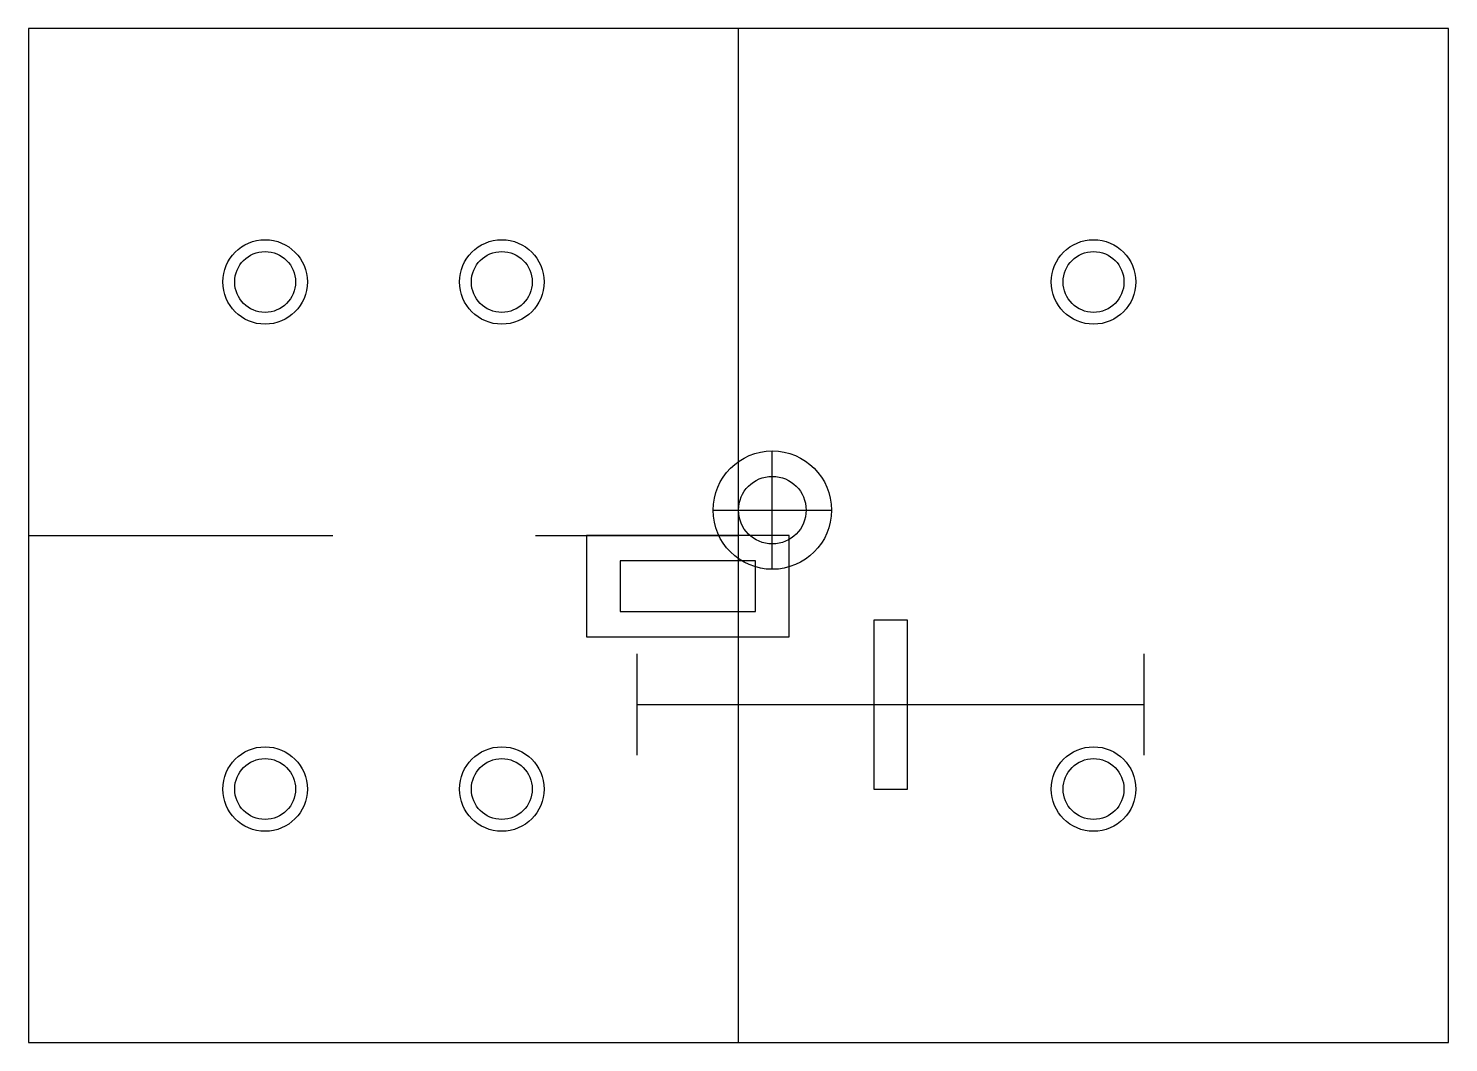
# Model space of a CAD drawing. Extents: x 0 to 8400, y 0 to 6000.
import ezdxf

# ---------------------------------------------------------------- set-up
doc = ezdxf.new("R2010")
doc.units = 0
for name, color, linetype in [('COLU-柱', 1, 'Continuous'), ('DOOR-门窗', 3, 'Continuous'), ('EQUIP-设备', 5, 'Continuous'), ('WALL-墙体', 7, 'Continuous')]:
    doc.layers.add(name, color=color, linetype=linetype)

# ---------------------------------------------------------------- blocks, each defined once
blk = doc.blocks.new('PRESS-01 冲压机')
at = {"layer": 'EQUIP-设备'}
for p, q in [((1200, 600), (0, 600)), ((0, 600), (0, 0)), ((1200, 0), (1200, 600)), ((1000, 450), (200, 450)), ((200, 450), (200, 150)), ((1000, 150), (1000, 450)), ((200, 150), (1000, 150)), ((0, 0), (1200, 0))]:
    blk.add_line(p, q, dxfattribs=at)
blk = doc.blocks.new('PUMP-01 循环泵组')
at = {"layer": 'EQUIP-设备'}
for p, q in [((600, 0), (600, 700)), ((250, 350), (950, 350))]:
    blk.add_line(p, q, dxfattribs=at)
for radius in [350, 200]:
    blk.add_circle((600, 350), radius, dxfattribs=at)
blk = doc.blocks.new('HOIST-01 悬挂行车')
at = {"layer": 'EQUIP-设备'}
for p, q in [((1600, 500), (1400, 500)), ((1400, 500), (1400, -500)), ((1600, -500), (1600, 500)), ((0, -300), (0, 300)), ((3000, -300), (3000, 300)), ((0, 0), (3000, 0)), ((1400, -500), (1600, -500))]:
    blk.add_line(p, q, dxfattribs=at)

msp = doc.modelspace()

# ---------------------------------------------------------------- linework, layer by layer
at = {"layer": 'COLU-柱'}
for centre, radius in [((1400, 4500), 250), ((2800, 4500), 250), ((6300, 4500), 250), ((1400, 4500), 180), ((2800, 4500), 180), ((6300, 4500), 180), ((1400, 1500), 250), ((1400, 1500), 180), ((2800, 1500), 250), ((2800, 1500), 180), ((6300, 1500), 250), ((6300, 1500), 180)]:
    msp.add_circle(centre, radius, dxfattribs=at)
at = {"layer": 'DOOR-门窗'}
msp.add_line((4200, 2400), (4200, 3600), dxfattribs=at)
at = {"layer": 'WALL-墙体'}
for p, q in [((8400, 6000), (0, 6000)), ((0, 6000), (0, 0)), ((4200, 3600), (4200, 6000)), ((8400, 0), (8400, 6000)), ((0, 3000), (1800, 3000)), ((3000, 3000), (4200, 3000)), ((4200, 0), (4200, 2400)), ((0, 0), (8400, 0))]:
    msp.add_line(p, q, dxfattribs=at)

# ---------------------------------------------------------------- block references
at = {"layer": 'EQUIP-设备'}
for name, p in [('PUMP-01 循环泵组', (3800, 2800)), ('PRESS-01 冲压机', (3300, 2400)), ('HOIST-01 悬挂行车', (3600, 2000))]:
    msp.add_blockref(name, p, dxfattribs=at)

doc.saveas('drawing.dxf')
